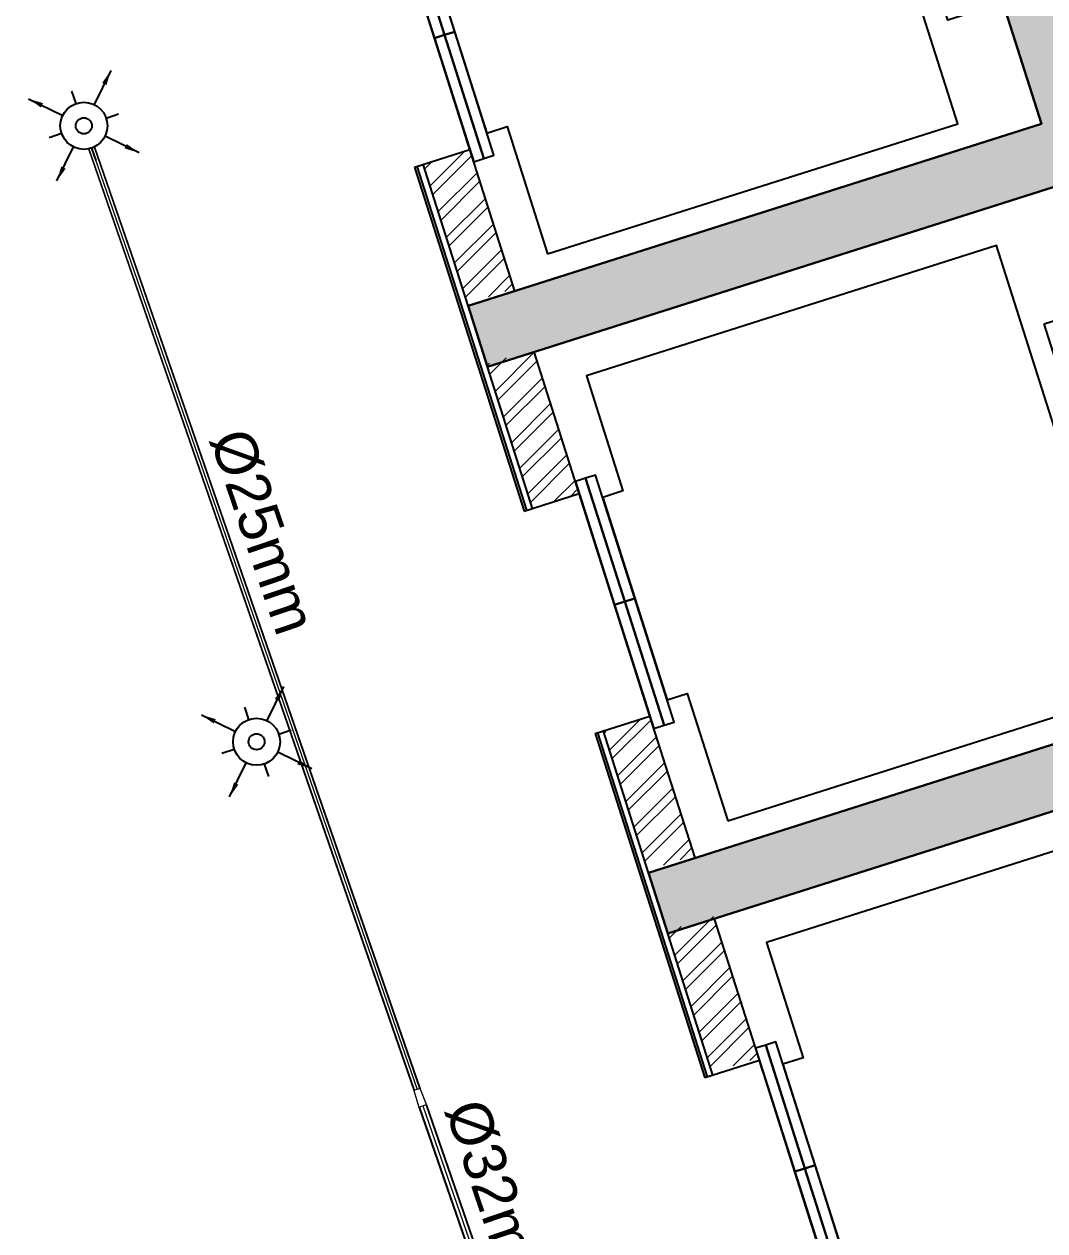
# Model space of a CAD drawing. Header units: inches. Extents: x 257070 to 799932, y -17980 to 269260.
# Drawn here: x 336332 to 341136, y 57604 to 63285 of the extents above; entities that cross this region are included whole.
import ezdxf

# ---------------------------------------------------------------- set-up
doc = ezdxf.new("R2010")
doc.units = ezdxf.units.IN
doc.header["$MEASUREMENT"] = 0
for name, color, linetype in [('0-AES-F-SPRINKLER', 10, 'Continuous'), ('basement-1 r.c.c.$0$DSP_R.C.C.', 1, 'Continuous'), ('basement1_AP$0$A-_ANOTPATN_H-_-', 253, 'Continuous'), ('CLADDING', 132, 'Continuous'), ('DSP_DOOR', 8, 'Continuous'), ('DSP_LIFT CAR', 251, 'Continuous'), ('DSP_TEXT', 6, 'Continuous'), ('DSP_WALL', 7, 'Continuous')]:
    doc.layers.add(name, color=color, linetype=linetype)
doc.layers.add('0-AES-F-SPRINKLER PIPE', color=10, linetype='Continuous', lineweight=15)
doc.layers.add('F--BRICKWALL HATCH', color=252, linetype='Continuous', lineweight=20)
doc.styles.get("Standard").update_dxf_attribs({"font": 'arial.ttf'})
doc.dimstyles.new('ISO-25', dxfattribs={"dimtxt": 2.5, "dimasz": 2.5, "dimexe": 1.25, "dimexo": 0.625, "dimtad": 1, "dimtxsty": 'Standard', "dimcen": 2.5, "dimadec": 0, "dimazin": 0, "dimtfac": 1, "dimtmove": 0, "dimatfit": 3, "dimfxl": 1, "dimarcsym": 0})

# ---------------------------------------------------------------- blocks, each defined once
blk = doc.blocks.new('CE_B2_AP$0$P-Lift')
at = {"layer": 'DSP_LIFT CAR', "color": 8}
for points in [[(-41486.2, 62598), (-41486.2, 62748), (-42786.2, 62748), (-42786.2, 62598), (-41486.2, 62598)], [(-43265.5, 60470.2), (-43265.5, 62495.9), (-42536.2, 62495.9), (-42536.2, 62495.9), (-41736.2, 62495.9), (-41736.2, 62495.9), (-41067, 62495.9), (-41067, 60470.2), (-41636.2, 60470.2), (-41636.2, 60370.2), (-42636.2, 60370.2), (-42636.2, 60470.2), (-43265.5, 60470.2)]]:
    blk.add_lwpolyline(points, dxfattribs=at)
at = {"layer": 'DSP_LIFT CAR', "color": 8, "elevation": 0}
for points in [[(-42135.5, 60320.2), (-42746.2, 60320.2), (-42746.2, 60370.2), (-42135.5, 60370.2), (-42135.5, 60320.2)], [(-41526.2, 60320.2), (-42135.5, 60320.2), (-42135.5, 60370.2), (-41526.2, 60370.2), (-41526.2, 60320.2)], [(-42135.5, 60270.2), (-42746.2, 60270.2), (-42746.2, 60320.2), (-42135.5, 60320.2), (-42135.5, 60270.2)], [(-41526.2, 60270.2), (-42135.5, 60270.2), (-42135.5, 60320.2), (-41526.2, 60320.2), (-41526.2, 60270.2)]]:
    blk.add_lwpolyline(points, dxfattribs=at)
blk = doc.blocks.new('A$C74B46BF2')
at = {"layer": 'basement1_AP$0$A-_ANOTPATN_H-_-'}
h = blk.add_hatch(color=8, dxfattribs=at)
h.dxf.hatch_style = 1
h.paths.add_polyline_path([(10983.6, 44369.7), (10983.6, 44369.9), (10983.6, 41246.4), (10683.6, 41246.4), (10683.6, 41475.7), (10683.6, 44088.9), (7633, 44145.4), (7569, 41316.1), (7269, 41322.9), (7333, 44152.2), (4833.7, 44208.7), (4769.7, 41379.4), (4469.8, 41386.2), (4533.7, 44215.5), (1384, 44286.8), (1384, 41686.1), (1384, 41456), (1184.2, 41460.5), (1184.2, 38954.6), (1084.2, 38954.6), (1084.2, 41462.8), (-8017.2, 42562.7), (-8017.2, 42678.5), (1084, 41578.6), (1083.9, 48094.5), (1083.9, 48094.5), (1383.9, 48087.7), (1383.9, 44586.8), (3783.4, 44532.6), (3870, 48033.9), (3894.7, 49031.2), (3894.7, 49031.2), (3870, 48033.9), (4169.9, 48026.9), (4162.5, 47724.8), (4083.5, 44533.2)])
h.paths.add_polyline_path([(6852.8, 45213.3), (7051.3, 45322.1), (7046.2, 45095.7)], flags=17)
h.paths.add_polyline_path([(7084.6, 46795.3), (6891.2, 46912.9), (7089.8, 47021.6)], flags=17)
at = {"layer": 'F--BRICKWALL HATCH', "ltscale": 3.5}
h = blk.add_hatch(dxfattribs=at)
h.set_pattern_fill('ANSI32', color=8, scale=300, angle=71.0759, style=0)
h.set_pattern_definition([(116.0758525, (-880495.81, -1082619.1), (-101.048952, -49.450574), []), (116.0758525, (-880478.61, -1082568.93), (-101.048952, -49.450574), [])])
h.paths.add_polyline_path([(1371, 41686.4), (1371, 41456.3), (2670, 41426.9), (2675.2, 41656.9)])
h.paths.add_polyline_path([(3775, 41632), (3769.8, 41402.1), (4456.8, 41386.5), (4462, 41616.5)])
h.paths.add_polyline_path([(4761.9, 41609.7), (4756.7, 41379.7), (5469.3, 41363.6), (5474.5, 41593.6)])
h.paths.add_polyline_path([(6574.2, 41568.7), (6569, 41338.8), (7256, 41323.2), (7261.2, 41553.2)])
h.paths.add_polyline_path([(9373.5, 41505.4), (9368.3, 41275.4), (10670.6, 41246), (10670.6, 41476)])
h.paths.add_polyline_path([(8255.6, 41300.6), (8260.8, 41530.5), (7561.2, 41546.4), (7556, 41316.4)])
at = {"layer": 'basement-1 r.c.c.$0$DSP_R.C.C.', "color": 8, "lineweight": 30, "elevation": 0}
blk.add_lwpolyline([(1383.9, 48087.7), (1083.9, 48094.5), (1084, 41462.8), (1384, 41456), (1384, 44286.8), (4533.7, 44215.5), (4469.8, 41386.2), (4769.7, 41379.4), (4833.7, 44208.7), (7333, 44152.2), (7269, 41322.9), (7569, 41316.1), (7633, 44145.4), (10683.6, 44076.4), (10683.6, 41246.4), (10983.6, 41246.4), (10983.6, 44369.7), (4083.3, 44525.8), (4169.9, 48027), (3870, 48033.9), (3783.4, 44532.6), (1383.9, 44586.8)], close=True, dxfattribs=at)
at = {"layer": 'CLADDING', "color": 8, "ltscale": 2}
for p, q in [((3775, 41632), (3725, 41633.1)), ((5474.5, 41593.6), (5524.5, 41592.4)), ((6574.2, 41568.7), (6524.3, 41569.8)), ((8323.8, 41529.1), (8273.8, 41530.3))]:
    blk.add_line(p, q, dxfattribs=at)
at = {"layer": 'DSP_DOOR', "color": 8, "ltscale": 0.1}
for p, q in [((3775, 41632), (2675.2, 41656.9)), ((6574.2, 41568.7), (5474.5, 41593.6)), ((9373.5, 41505.4), (8273.8, 41530.3))]:
    blk.add_line(p, q, dxfattribs=at)
at = {"layer": 'DSP_TEXT', "color": 8, "elevation": 0}
for points in [[(3769.1, 41371.1), (5468.6, 41334)], [(3768.8, 41359.1), (5468.4, 41322)], [(6568.4, 41309.9), (8268, 41272.8)], [(6568.1, 41297.9), (8267.7, 41260.8)]]:
    blk.add_lwpolyline(points, dxfattribs=at)
at = {"layer": 'DSP_WALL', "color": 8}
for p, q in [((3768.8, 41359.1), (3775, 41632)), ((4475, 41616.2), (3775, 41632)), ((5474.5, 41593.6), (4774.9, 41609.4)), ((5468.4, 41322), (5474.5, 41593.6)), ((6568.1, 41297.9), (6574.2, 41568.7)), ((7274.2, 41552.9), (6574.2, 41568.7)), ((8273.8, 41530.3), (7574.2, 41546.1)), ((8267.7, 41260.8), (8273.8, 41530.3)), ((4469.8, 41386.2), (3769.8, 41402.1)), ((5469.3, 41363.6), (4769.7, 41379.4)), ((7269, 41322.9), (6569, 41338.8)), ((8268.6, 41300.3), (7569, 41316.1))]:
    blk.add_line(p, q, dxfattribs=at)
at = {"color": 8, "extrusion": (5.04871e-29, -7.57306e-29, -1), "zscale": -0.9999999999999998, "rotation": 1.295667688940685}
for p in [(40262.4, -17657.6), (37463.2, -17720.9), (34663.9, -17784.3)]:
    blk.add_blockref('CE_B2_AP$0$P-Lift', p, dxfattribs=at)
blk = doc.blocks.new('*U603')
at = {"layer": '0-AES-F-SPRINKLER'}
for p, q in [((171672.4, 56809.4), (171672.4, 56870.6)), ((171561.6, 56698.5), (171500.3, 56698.5)), ((171783.3, 56698.5), (171844.5, 56698.5)), ((171672.4, 56587.7), (171672.4, 56526.4))]:
    blk.add_line(p, q, dxfattribs=at)
for radius in [110.8, 37.8]:
    blk.add_circle((171672.4, 56698.5), radius, dxfattribs=at)
at = {"layer": '0-AES-F-SPRINKLER PIPE'}
for points, override in [([(171467.9, 56903), (171594, 56776.9)], {"dimasz": 70, "dimtad": 0, "dimfxl": 13, "dimarcsym": 1}), ([(171876.9, 56903), (171750.8, 56776.9)], {"dimasz": 70, "dimtad": 0, "dimfxl": 13, "dimarcsym": 1}), ([(171467.9, 56494), (171594, 56620.1)], {"dimasz": 70, "dimtad": 0, "dimfxl": 13, "dimarcsym": 1}), ([(171876.9, 56494), (171750.8, 56620.1)], {"dimasz": 70, "dimgap": 0.625, "dimtad": 0, "dimfxl": 13, "dimarcsym": 1})]:
    blk.add_leader(points, dimstyle='ISO-25', override=override, dxfattribs=at)

msp = doc.modelspace()

# ---------------------------------------------------------------- linework, layer by layer
at = {"layer": '0-AES-F-SPRINKLER PIPE', "ltscale": 1000}
for points in [[(336633.9, 62697.8), (338166.4, 58264.1)], [(336636.9, 62698.4), (338169.2, 58265.1)], [(336648.9, 62701.8), (338181, 58269.1)], [(336660.5, 62706.5), (338192.8, 58273.2)], [(336663.2, 62707.9), (338195.7, 58274.2)], [(338189.5, 58186.5), (339507.4, 54373.5)], [(338192.3, 58187.5), (339510.2, 54374.5)], [(338207.4, 58192.8), (339525.3, 54379.7)], [(338222.5, 58198), (339540.5, 54385)], [(338225.4, 58199), (339543.3, 54385.9)]]:
    msp.add_lwpolyline(points, dxfattribs=at)
msp.add_lwpolyline([(338195.7, 58274.2), (338166.4, 58264.1), (338189.5, 58186.5), (338225.4, 58199)], close=True, dxfattribs=at)
at = {"layer": 'DSP_TEXT', "color": 8, "elevation": 0}
for points in [[(338169.1, 62612.5), (338685.2, 60992.8)], [(338169.1, 62612.5), (338685.2, 60992.8)], [(338180.6, 62616.2), (338696.6, 60996.4)], [(338180.6, 62616.2), (338696.6, 60996.4)], [(339019.1, 59944.7), (339535.2, 58324.9)], [(339019.1, 59944.7), (339535.2, 58324.9)], [(339030.6, 59948.3), (339546.6, 58328.5)], [(339030.6, 59948.3), (339546.6, 58328.5)]]:
    msp.add_lwpolyline(points, dxfattribs=at)

# ---------------------------------------------------------------- block references
at = {"color": 8, "rotation": 288.9241474647687}
msp.add_blockref('A$C74B46BF2', (297823.3, 52764.2, 0), dxfattribs=at)
at = {"layer": '0-AES-F-SPRINKLER', "color": 7, "rotation": 108.9424593604549}
for p in [(445968.8, -81163.6), (446781.6, -84063.8)]:
    msp.add_blockref('*U603', p, dxfattribs=at)

# ---------------------------------------------------------------- texts
at = {"layer": '0-AES-F-SPRINKLER PIPE', "color": 7, "linetype": 'Continuous', "lineweight": -3, "ltscale": 0.9, "char_height": 200, "width": 685.774, "attachment_point": 2, "rotation": 288.8242}
for s, insert in [('%%C25mm', (337553.6, 60929)), ('%%C32mm', (338660.8, 57771.7))]:
    msp.add_mtext(s, dxfattribs=dict(at, insert=insert))

doc.saveas('drawing.dxf')
